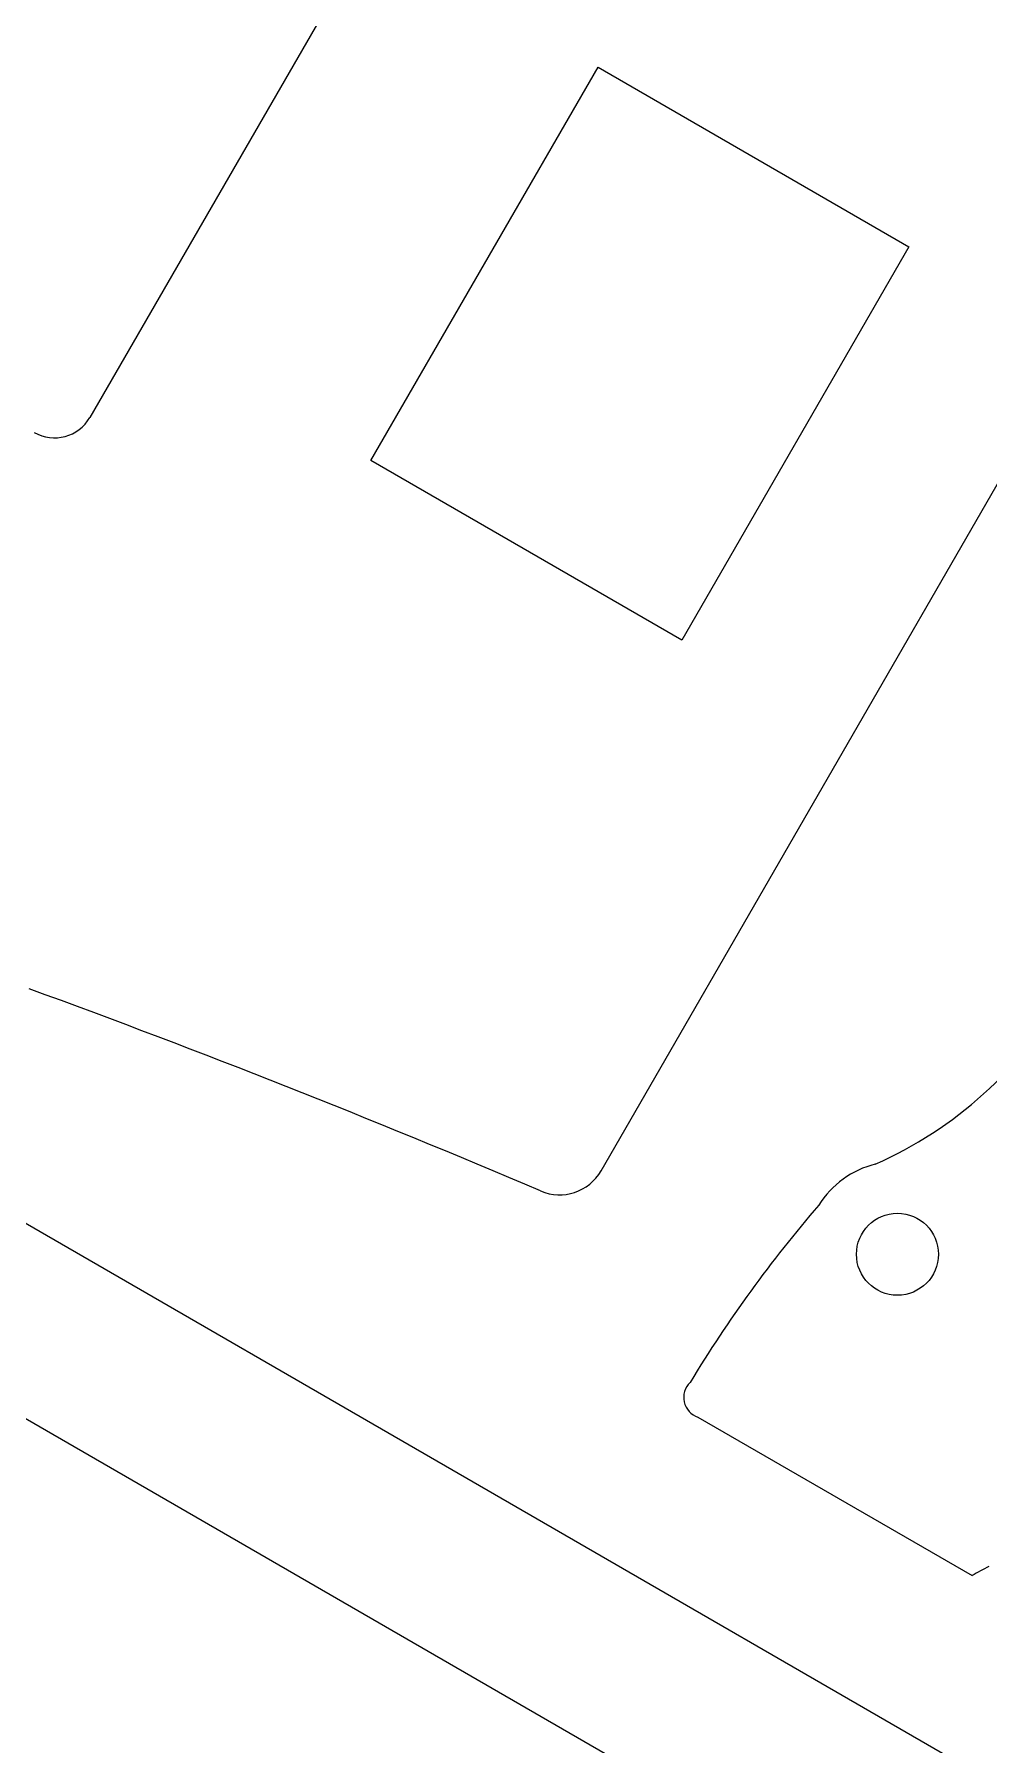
# Model space of a CAD drawing. Extents: x 442 to 745, y 5 to 355.
# Drawn here: x 489.45 to 505.77, y 59.53 to 88.75 of the extents above; entities that cross this region are included whole.
import ezdxf

# ---------------------------------------------------------------- set-up
doc = ezdxf.new("R2010")
doc.units = 0
doc.layers.add('VISIBLE__ANSI_', color=7, linetype='CONTINUOUS')

msp = doc.modelspace()

# ---------------------------------------------------------------- linework, layer by layer
at = {"layer": 'VISIBLE__ANSI_'}
for p, q in [((593.942, 8.024), (445.272, 93.859)), ((442.389, 92.195), (593.942, 4.696)), ((499.141, 69.339), (511.938, 91.504)), ((495.657, 91.303), (490.404, 82.205)), ((495.208, 81.467), (499.089, 88.189)), ((499.089, 88.189), (504.402, 85.121)), ((504.402, 85.121), (500.521, 78.4)), ((500.521, 78.4), (495.208, 81.467)), ((500.795, 65.131), (505.482, 62.425))]:
    msp.add_line(p, q, dxfattribs=at)
msp.add_circle((504.206, 67.912), 0.7, dxfattribs=at)
for centre, radius, start, end in [((489.8, 82.554), 0.697, 240, 330), ((428.546, -94.275), 177.469, 66.92376, 69.95823), ((500.973, 75.885), 7.039, 293.9272, 330), ((498.428, 69.751), 0.824, 246.9238, 330), ((504.206, 67.912), 1.585, 103.801, 148.0116), ((519.701, 54.211), 22.248, 139.1904, 148.8414), ((500.906, 65.467), 0.353, 133.6096, 251.8048), ((519.497, 53.858), 21.837, 148.917, 148.9195), ((513.964, 47.107), 17.51, 117.9121, 118.977)]:
    msp.add_arc(centre, radius, start, end, dxfattribs=at)

doc.saveas('drawing.dxf')
